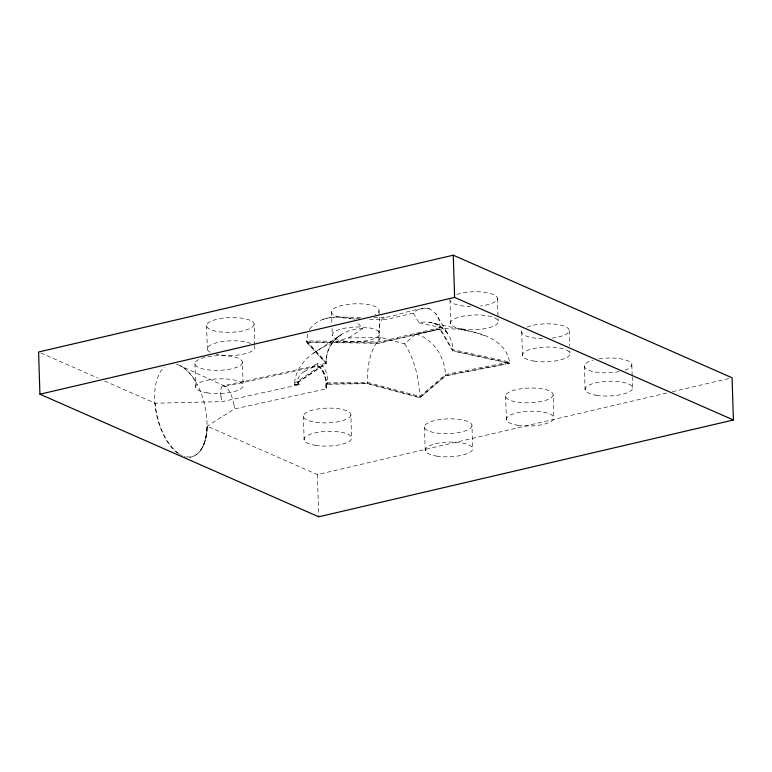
<?xml version="1.0" encoding="UTF-8"?>
<svg xmlns="http://www.w3.org/2000/svg" width="772" height="772" viewBox="0 0 772 772"><rect width="100%" height="100%" fill="white"/><g stroke="black" fill="none" stroke-linecap="round" stroke-linejoin="round"><path stroke-width="0.58" stroke-dasharray="3.86 2.9" d="M206.799 430.612L207.031 426.482M104.548 381.001L155.114 403.235L222.268 401.604L299.391 384.659L294.499 384.736L326.17 363.487L326.508 356.355L328.389 349.735L331.921 343.395L336.708 338.068L342.285 333.977L348.529 330.995L355.467 329.123L362.705 328.486L357.272 322.571M326.228 386.434C330.783 377.865 322.339 355.12 312.226 367.211A14.89 7.826 76.7 0 1 317.398 366.295L318.402 366.073A14.871 7.315 77.7 0 1 326.247 388.837L234.273 408.996L207.253 426.163A47.41 24.521 76.9 0 1 187.982 456.956L186.284 456.754M205.622 438.303L206.336 434.559M317.398 366.295L317.967 363.38M326.71 383.964L367.318 383.356L419.987 397.493L445.502 375.607L509.723 363.101C505.814 334.488 467.938 329.316 444.604 328.447L415.954 334.025L404.567 343.781L381.069 337.48L348.577 337.962C325.562 343.405 295.792 357.523 294.489 384.437L299.382 384.639M307.536 333.958L306.667 341.977L326.16 363.197L294.489 384.437M203.538 444.962L204.686 441.777M200.865 450.086C205.506 443.031 206.915 434.453 207.253 426.163L317.398 474.587L667.655 392.823M309.311 329.924L309.688 329.297M309.881 328.997C319.762 315.42 339.197 315.497 354.01 319.019L354.56 319.618M312.226 367.211L314.243 365.996L223.011 385.875L225.241 386.376A14.764 5.23 72.3 0 1 233.752 403.997M381.069 337.48C369.228 349.176 367.289 367.491 367.318 383.356M369.527 319.241L386.241 319.473L413.358 313.142C426.105 300.819 441.854 313.133 439.693 328.795L452.672 350.951L509.732 363.39L445.512 375.896L419.997 397.783L367.327 383.655L326.652 384.253L326.247 388.837M304.38 371.197L299.768 375.202L297.731 379.409A6.494 6.282 -27 0 0 298.503 383.308A11.04 10.48 8 0 0 299.082 384.244L299.169 384.369M313.557 353.258L341.581 334.411C332.124 340.153 325.697 350.98 326.122 362.136L294.45 383.375L298.494 383.317M348.577 337.962L362.705 328.486M323.294 319.29L330.464 317.582L338.233 317.031L363.274 317.379M306.667 341.977L378.898 342.98L439.693 328.795M439.693 329.084L378.907 343.279L306.677 342.276L326.17 363.487M672.335 391.732L729.733 378.328M225.241 386.376L318.402 366.073M413.358 313.142L419.148 322.889C436.238 318.064 453.83 333.166 452.662 350.652L509.723 363.101M326.903 382.893L367.289 382.294L419.949 396.422L445.473 374.545L509.694 362.039L452.633 349.591L439.654 327.724L378.869 341.919L306.629 340.915L326.122 362.136M374.005 317.533L383.877 317.678L386.241 319.473M429.734 308.732C414.101 307.43 398.979 315.893 383.539 317.659C376.9 323.478 379.544 334.913 378.898 342.98M465.593 330.281L429.801 322.474C437.164 323.536 443.968 327.743 447.972 334.035L435.919 313.712M419.148 322.889L444.604 328.447M461.058 329.229L476.054 332.722L485.771 336.187M415.954 334.025C433.767 338.956 445.193 357.716 445.502 375.607M185.029 456.464L184.238 456.233M40.8 352.968L97.957 378.106M182.327 455.49L181.352 455.017M224.864 386.164L180.108 365.687C187.567 369.508 192.739 376.504 196.754 383.655M180.378 454.496L179.567 454.004M317.977 365.889L321.635 369.392L324.578 375.173L326.131 382.275L325.794 388.625L326.218 383.713L325.417 377.952L323.497 372.567L320.698 368.205M178.921 453.589L178.11 453.029A47.41 24.521 76.9 0 1 155.162 403.273M404.567 343.781C414.94 359.559 419.013 378.849 419.987 397.493M220.908 396.152L221.139 397.377A14.977 5.472 71.2 0 0 222.22 401.614M233.926 404.113L234.099 405.31A15.208 5.317 72.5 0 1 234.263 408.977M584.317 365.957L585.128 389.918M521.708 331.738L522.509 355.699M505.621 395.94L506.422 419.9M449.941 299.642L450.742 323.603M424.436 426.762L425.247 450.723M331.506 311.685L331.902 323.671M332.066 328.457L332.307 335.646M303.348 416.04L304.149 440.001M206.578 325.485L207.379 349.446M194.93 363.515L195.731 387.476M317.398 474.587L318.72 516.806M631.853 364.905L632.162 375.549M632.2 376.726L632.509 387.37M569.234 330.686L569.678 346.059M569.823 350.787L569.89 353.151M553.157 394.888A23.778 7.363 -1.8 0 1 517.095 402.067A23.778 7.363 -1.8 0 1 517.916 389.291A23.778 7.363 -1.8 0 1 553.157 394.888L553.804 417.353M497.477 298.59L498.027 317.514M498.056 318.691L498.123 321.055M471.972 425.71A23.778 7.363 -1.8 0 1 435.91 432.88A23.778 7.363 -1.8 0 1 436.73 420.103A23.778 7.363 -1.8 0 1 471.972 425.71L472.628 448.175M379.033 310.633L379.689 333.099M350.884 414.989A23.778 7.363 -1.8 0 1 314.822 422.168A23.778 7.363 -1.8 0 1 315.642 409.392A23.778 7.363 -1.8 0 1 350.884 414.989L351.53 437.454M254.113 324.433A23.778 7.363 -1.8 0 1 218.051 331.613A23.778 7.363 -1.8 0 1 218.872 318.836A23.778 7.363 -1.8 0 1 254.113 324.433L254.692 344.534M242.456 362.464A23.778 7.363 -1.8 0 1 206.404 369.634A23.778 7.363 -1.8 0 1 207.224 356.857A23.778 7.363 -1.8 0 1 242.456 362.464L243.112 384.929M359.636 318.276A23.778 7.363 -1.8 0 1 331.564 311.299A23.778 7.363 -1.8 0 1 362.965 303.975A23.778 7.363 -1.8 0 1 375.057 314.677M456.744 294.441A23.778 7.363 -1.8 0 1 494.08 294.74A23.778 7.363 -1.8 0 1 480.464 305.992M470.862 306.513A23.778 7.363 -1.8 0 1 450.018 300.395M526.986 327.106A23.778 7.363 -1.8 0 1 565.229 326.556A23.778 7.363 -1.8 0 1 552.231 338.078M542.619 338.599A23.778 7.363 -1.8 0 1 522.866 329.576M253.863 345.441A23.778 7.363 -1.8 0 1 244.29 353.923A23.778 7.363 -1.8 0 1 216.121 354.329M210.158 352.264A23.778 7.363 -1.8 0 1 218.737 342.228A23.778 7.363 -1.8 0 1 250.736 343.482M599.014 358.883A23.778 7.363 -1.8 0 1 627.79 360.756A23.778 7.363 -1.8 0 1 625.059 370.106M619.376 371.593A23.778 7.363 -1.8 0 1 588.409 370.116A23.778 7.363 -1.8 0 1 592.828 360.215M176.238 364.287A47.584 24.559 77 0 1 206.558 415.77A47.584 24.559 77 0 1 186.216 457.101M177.637 453.174A47.584 24.559 77 0 1 155.606 409.343A47.584 24.559 77 0 1 164.513 367.076M220.985 396.2A15.208 5.568 72.1 0 1 224.835 386.019M304.554 371.467A42.952 42.199 -25.5 0 1 312.37 367.588M343.704 341.021A23.778 7.363 -1.8 0 0 379.766 333.851A23.778 7.363 -1.8 0 0 344.524 328.245A23.778 7.363 -1.8 0 0 343.704 341.021M462.138 328.988A23.778 7.363 -1.8 0 0 498.201 321.808A23.778 7.363 -1.8 0 0 462.959 316.202A23.778 7.363 -1.8 0 0 462.138 328.988M533.906 361.074A23.778 7.363 -1.8 0 0 569.968 353.894A23.778 7.363 -1.8 0 0 534.726 348.297A23.778 7.363 -1.8 0 0 533.906 361.074M207.128 392.851A23.778 7.363 -1.8 0 0 243.19 385.672A23.778 7.363 -1.8 0 0 207.948 380.075A23.778 7.363 -1.8 0 0 207.128 392.851M315.555 445.386A23.778 7.363 -1.8 0 0 351.607 438.207A23.778 7.363 -1.8 0 0 316.366 432.6A23.778 7.363 -1.8 0 0 315.555 445.386M436.643 456.098A23.778 7.363 -1.8 0 0 472.696 448.918A23.778 7.363 -1.8 0 0 437.463 443.321A23.778 7.363 -1.8 0 0 436.643 456.098M517.819 425.285A23.778 7.363 -1.8 0 0 553.881 418.106A23.778 7.363 -1.8 0 0 518.639 412.499A23.778 7.363 -1.8 0 0 517.819 425.285M596.524 395.293A23.778 7.363 -1.8 0 0 632.577 388.113A23.778 7.363 -1.8 0 0 597.345 382.516A23.778 7.363 -1.8 0 0 596.524 395.293"/><path stroke-width="1.16" d="M453.28 255.194L38.6 352.003L39.922 394.212L318.72 516.806L733.4 419.997L732.078 377.788L453.28 255.194L454.602 297.413L733.4 419.997M39.922 394.212L454.602 297.413"/></g></svg>
